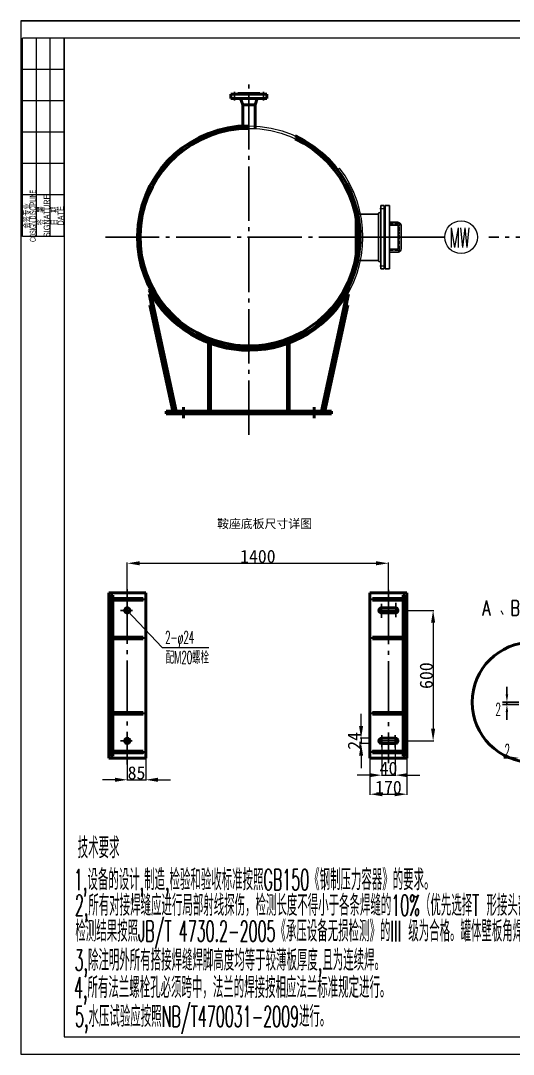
# Model space of a CAD drawing. Header units: millimetres. Extents: x 48629 to 55357, y 32268 to 37020.
# Drawn here: x 48629 to 50893, y 32268 to 37020 of the extents above; entities that cross this region are included whole.
import ezdxf
from ezdxf.enums import TextEntityAlignment as Align

# ---------------------------------------------------------------- set-up
doc = ezdxf.new("R2010")
doc.units = ezdxf.units.MM
for name, pattern in [('CENTER', [50.8, 31.75, -6.35, 6.35, -6.35]), ('XX-S', [0.5, 0.3, -0.2]), ('ZXX-L', [3.28, 2.5, -0.3, 0.18, -0.3]), ('ZXX-S', [1.27, 0.75, -0.2, 0.12, -0.2])]:
    doc.linetypes.add(name, pattern=pattern)
for name, color, linetype in [('01粗实线层', 7, 'Continuous'), ('09图框与明细表层', 4, 'Continuous'), ('11引出线层', 4, 'Continuous'), ('2细线层', 4, 'Continuous'), ('DIM', 4, 'Continuous'), ('中心线', 1, 'CENTER')]:
    doc.layers.add(name, color=color, linetype=linetype)
for name, color, linetype, lineweight in [('A 粗实线', 7, 'Continuous', 60), ('B 细实线', 4, 'Continuous', 30), ('D 短中心线', 1, 'ZXX-S', 30), ('E 长中心线', 1, 'ZXX-L', 30), ('F 短虚线', 6, 'XX-S', 40), ('粗实线', 7, 'Continuous', 30)]:
    doc.layers.add(name, color=color, linetype=linetype, lineweight=lineweight)
doc.styles.add('HZTXT', font='TXT.SHX', dxfattribs={"width": 0.75, "bigfont": 'HZTXT'})
doc.styles.add('ISO-25-WS', font='', dxfattribs={"height": 60})
doc.styles.get("Standard").update_dxf_attribs({"font": 'arial.ttf'})
doc.styles.add('残雪', font='romans.shx', dxfattribs={"width": 0.5, "bigfont": 'hztxt.shx'})
doc.styles.get('ISO-25-WS').set_extended_font_data('FangSong_GB2312')
doc.dimstyles.new('ISO-25_WS', dxfattribs={"dimscale": 0.707071, "dimtxt": 60, "dimasz": 80, "dimexe": 5, "dimexo": 2, "dimgap": 2, "dimtad": 1, "dimdec": 4, "dimdsep": 46, "dimtxsty": 'ISO-25-WS', "dimcen": 2.5, "dimadec": 0, "dimazin": 0, "dimtfac": 1, "dimtdec": 4, "dimtix": 1, "dimtmove": 0, "dimatfit": 0, "dimfxl": 1, "dimtolj": 1, "dimtzin": 0, "dimarcsym": 0})
doc.dimstyles.get("Standard").update_dxf_attribs({"dimtxt": 0.18, "dimasz": 0.18, "dimexe": 0.18, "dimexo": 0.0625, "dimgap": 0.09, "dimtad": 0, "dimtih": 1, "dimtoh": 1, "dimdec": 4, "dimzin": 0, "dimdsep": 46, "dimtxsty": 'Standard', "dimcen": 0.09, "dimadec": 0, "dimazin": 0, "dimtfac": 1, "dimtdec": 4, "dimtofl": 0, "dimtmove": 0, "dimatfit": 3, "dimfxl": 1, "dimtolj": 1, "dimtzin": 0, "dimarcsym": 0})

# ---------------------------------------------------------------- blocks, each defined once
blk = doc.blocks.new('A$C52DB683A')
at = {"layer": '09图框与明细表层', "color": 7}
for p, q in [((24, 114), (0, 114)), ((0, 0), (0, 114)), ((24, 0), (24, 114)), ((24, 0), (0, 0))]:
    blk.add_line(p, q, dxfattribs=at)
at = {"layer": '11引出线层'}
for p, q in [((8, 0), (8, 114)), ((16, 0), (16, 114)), ((24, 96), (0, 96)), ((24, 78), (0, 78)), ((24, 60), (0, 60)), ((24, 42), (0, 42)), ((24, 24), (0, 24))]:
    blk.add_line(p, q, dxfattribs=at)
at = {"layer": '09图框与明细表层', "color": 7}
for s, width, p in [('会签专业', 0.75, (2.25, 11.83)), ('COSIGN DISCIPLINE', 0.5, (6, 11.83)), ('SIGNATURE', 0.75, (14, 11.83)), ('签   署', 0.75, (10.5, 11.83)), ('日   期', 0.75, (18.25, 11.83)), ('DATE', 0.75, (22, 11.83))]:
    blk.add_text(s, height=3.5, rotation=90, dxfattribs=dict(at, width=width)).set_placement(p, align=Align.MIDDLE)
blk = doc.blocks.new('A$C79CC4E99')
at = {"color": 0}
blk.add_line((-28.5, 0), (28.5, 0), dxfattribs=at)
at = {"layer": 'A 粗实线'}
for p, q in [((-28.5, -108.9), (-28.5, 0)), ((28.5, -108.9), (28.5, 0)), ((-82.5, -157.9), (-82.5, -137.9)), ((82.5, -137.9), (-82.5, -137.9)), ((-38, -137.9), (-28.5, -108.9)), ((28.5, -108.9), (-28.5, -108.9)), ((38, -137.9), (28.5, -108.9)), ((82.5, -137.9), (82.5, -157.9)), ((82.5, -157.9), (-82.5, -157.9)), ((-51, -160.9), (-51, -157.9)), ((51, -160.9), (-51, -160.9)), ((51, -157.9), (51, -160.9))]:
    blk.add_line(p, q, dxfattribs=at)
at = {"layer": 'D 短中心线'}
for p, q in [((-66.8, -167.9), (-66.8, -127.9)), ((66.8, -167.9), (66.8, -127.9))]:
    blk.add_line(p, q, dxfattribs=at)
blk = doc.blocks.new('A$C462D3AD1')
at = {"color": 0}
blk.add_line((0, -213), (0, 213), dxfattribs=at)
at = {"layer": 'E 长中心线', "ltscale": 100}
blk.add_line((-187, 0), (355.6, 0), dxfattribs=at)
at = {"layer": '中心线'}
for p, q in [((220.8, 262.5), (276.7, 262.5)), ((221.5, -262.5), (278.5, -262.5))]:
    blk.add_line(p, q, dxfattribs=at)
at = {"layer": '粗实线'}
for p, q in [((232.1, 290), (262.1, 290)), ((232.1, 290), (232.1, -290)), ((262.1, 290), (262.1, -290)), ((0, 213), (211.1, 213)), ((211.1, 220.1), (232.1, 229.2)), ((211.1, 220.1), (211.1, -220.1)), ((262.1, 240.1), (264.1, 240.1)), ((264.1, 240.1), (264.1, -240.1)), ((0, -213), (211.1, -213)), ((211.1, -220.1), (232.1, -229.2)), ((262.1, -240.1), (264.1, -240.1)), ((232.1, -290), (262.1, -290))]:
    blk.add_line(p, q, dxfattribs=at)
blk = doc.blocks.new('A$C6D084AA9')
at = {"color": 0}
blk.add_line((0, -240), (0, 240), dxfattribs=at)
at = {"layer": '中心线'}
for p, q in [((145, 143), (55, 143)), ((162, -124), (162, 124)), ((145, -142), (55, -142))]:
    blk.add_line(p, q, dxfattribs=at)
for centre, start, end in [((143, 124), 0.2129, 84.061), ((143, -124), 275.939, 359.7871)]:
    blk.add_arc(centre, 18.6, start, end, dxfattribs=at)
at = {"layer": '粗实线'}
for p, q in [((8, -290), (8, 335)), ((55, 335), (8, 335)), ((55, -335), (55, 335)), ((8, 240), (0, 240)), ((4, 240), (4, -240)), ((146, 158), (55, 158)), ((146, 158), (55, 158)), ((143, 127), (55, 127)), ((146, -124), (146, 124)), ((177, -124), (177, 124)), ((143, -127), (55, -127)), ((146, -158), (55, -158)), ((8, -240), (0, -240)), ((8, -335), (8, -290)), ((55, -335), (8, -335))]:
    blk.add_line(p, q, dxfattribs=at)
for centre, radius, start, end in [((143, 124), 3.23, 0.3211, 83.8064), ((143, 124), 33.9, 0.2026, 84.0852), ((143, -124), 3.23, 276.1936, 359.6789), ((143, -124), 33.9, 275.9148, 359.7974)]:
    blk.add_arc(centre, radius, start, end, dxfattribs=at)
blk = doc.blocks.new('*D116')
at = {"layer": 'Defpoints', "color": 0, "transparency": 16777216}
for p in [(50318.9, 34525.3), (49118.9, 34388.8), (50318.9, 34388.8)]:
    blk.add_point(p, dxfattribs=at)
at = {"layer": 'DIM', "color": 0, "lineweight": -2, "transparency": 16777216}
for p, q in [((49118.9, 34390.2), (49118.9, 34528.9)), ((49175.4, 34525.3), (50262.3, 34525.3)), ((50318.9, 34390.2), (50318.9, 34528.9))]:
    blk.add_line(p, q, dxfattribs=at)
at = {"layer": 'DIM', "color": 0, "transparency": 16777216}
for points in [[(49175.4, 34534.7), (49175.4, 34515.9), (49118.9, 34525.3)], [(50262.3, 34534.7), (50262.3, 34515.9), (50318.9, 34525.3)]]:
    blk.add_solid(points, dxfattribs=at)
at = {"layer": 'DIM', "color": 0, "transparency": 16777216, "insert": (49718.9, 34556.7), "char_height": 60, "attachment_point": 5, "style": 'ISO-25-WS'}
blk.add_mtext('\\A1;1400', dxfattribs=at)
blk = doc.blocks.new('*D117')
at = {"layer": 'Defpoints', "color": 0, "transparency": 16777216}
for p in [(49118.9, 33600.2), (49203.9, 33628.8), (49203.9, 33530)]:
    blk.add_point(p, dxfattribs=at)
at = {"layer": 'DIM', "color": 0, "lineweight": -2, "transparency": 16777216}
for p, q in [((49118.9, 33598.8), (49118.9, 33526.4)), ((49203.9, 33627.4), (49203.9, 33526.4)), ((49062.3, 33530), (49005.7, 33530)), ((49118.9, 33530), (49203.9, 33530)), ((49260.4, 33530), (49317, 33530))]:
    blk.add_line(p, q, dxfattribs=at)
at = {"layer": 'DIM', "color": 0, "transparency": 16777216}
for points in [[(49062.3, 33539.4), (49062.3, 33520.5), (49118.9, 33530)], [(49260.4, 33539.4), (49260.4, 33520.5), (49203.9, 33530)]]:
    blk.add_solid(points, dxfattribs=at)
at = {"layer": 'DIM', "color": 0, "transparency": 16777216, "insert": (49161.4, 33561.4), "char_height": 60, "attachment_point": 5, "style": 'ISO-25-WS'}
blk.add_mtext('\\A1;85', dxfattribs=at)
blk = doc.blocks.new('*D118')
at = {"layer": 'Defpoints', "color": 0, "transparency": 16777216}
for p in [(50193.3, 33696.8), (50233.9, 33720.8), (50233.9, 33696.8)]:
    blk.add_point(p, dxfattribs=at)
at = {"layer": 'DIM', "color": 0, "lineweight": -2, "transparency": 16777216}
for p, q in [((50193.3, 33777.3), (50193.3, 33833.9)), ((50232.5, 33720.8), (50189.8, 33720.8)), ((50232.5, 33696.8), (50189.8, 33696.8)), ((50193.3, 33720.8), (50193.3, 33696.8)), ((50193.3, 33640.2), (50193.3, 33583.6))]:
    blk.add_line(p, q, dxfattribs=at)
at = {"layer": 'DIM', "color": 0, "transparency": 16777216}
for points in [[(50183.9, 33777.3), (50202.7, 33777.3), (50193.3, 33720.8)], [(50183.9, 33640.2), (50202.7, 33640.2), (50193.3, 33696.8)]]:
    blk.add_solid(points, dxfattribs=at)
at = {"layer": 'DIM', "color": 0, "transparency": 16777216, "insert": (50161.9, 33708.8), "char_height": 60, "attachment_point": 5, "rotation": 90, "style": 'ISO-25-WS'}
blk.add_mtext('\\A1;24', dxfattribs=at)
blk = doc.blocks.new('*D119')
at = {"layer": 'Defpoints', "color": 0, "transparency": 16777216}
for p in [(50403.9, 34308.8), (50403.9, 33708.8), (50524.2, 33708.8)]:
    blk.add_point(p, dxfattribs=at)
at = {"layer": 'DIM', "color": 0, "lineweight": -2, "transparency": 16777216}
for p, q in [((50405.3, 34308.8), (50527.7, 34308.8)), ((50524.2, 34252.2), (50524.2, 33765.3)), ((50405.3, 33708.8), (50527.7, 33708.8))]:
    blk.add_line(p, q, dxfattribs=at)
at = {"layer": 'DIM', "color": 0, "transparency": 16777216}
for points in [[(50514.7, 34252.2), (50533.6, 34252.2), (50524.2, 34308.8)], [(50514.7, 33765.3), (50533.6, 33765.3), (50524.2, 33708.8)]]:
    blk.add_solid(points, dxfattribs=at)
at = {"layer": 'DIM', "color": 0, "transparency": 16777216, "insert": (50492.8, 34008.8), "char_height": 60, "attachment_point": 5, "rotation": 90, "style": 'ISO-25-WS'}
blk.add_mtext('\\A1;600', dxfattribs=at)
blk = doc.blocks.new('*D120')
at = {"layer": 'Defpoints', "color": 0, "transparency": 16777216}
for p in [(50288.1, 33679.6), (50350.6, 33679.6), (50350.6, 33551.2)]:
    blk.add_point(p, dxfattribs=at)
at = {"layer": 'DIM', "color": 0, "lineweight": -2, "transparency": 16777216}
for p, q in [((50288.1, 33678.2), (50288.1, 33547.6)), ((50350.6, 33678.2), (50350.6, 33547.6)), ((50231.5, 33551.2), (50175, 33551.2)), ((50288.1, 33551.2), (50350.6, 33551.2)), ((50407.1, 33551.2), (50463.7, 33551.2))]:
    blk.add_line(p, q, dxfattribs=at)
at = {"layer": 'DIM', "color": 0, "transparency": 16777216}
for points in [[(50231.5, 33560.6), (50231.5, 33541.7), (50288.1, 33551.2)], [(50407.1, 33560.6), (50407.1, 33541.7), (50350.6, 33551.2)]]:
    blk.add_solid(points, dxfattribs=at)
at = {"layer": 'DIM', "color": 0, "transparency": 16777216, "insert": (50319.3, 33582.6), "char_height": 60, "attachment_point": 5, "style": 'ISO-25-WS'}
blk.add_mtext('\\A1;40', dxfattribs=at)
blk = doc.blocks.new('*D121')
at = {"layer": 'Defpoints', "color": 0, "transparency": 16777216}
for p in [(50233.9, 33628.8), (50403.9, 33628.8), (50403.9, 33463.5)]:
    blk.add_point(p, dxfattribs=at)
at = {"layer": 'DIM', "color": 0, "lineweight": -2, "transparency": 16777216}
for p, q in [((50233.9, 33627.4), (50233.9, 33460)), ((50403.9, 33627.4), (50403.9, 33460)), ((50290.4, 33463.5), (50347.3, 33463.5))]:
    blk.add_line(p, q, dxfattribs=at)
at = {"layer": 'DIM', "color": 0, "transparency": 16777216}
for points in [[(50290.4, 33473), (50290.4, 33454.1), (50233.9, 33463.5)], [(50347.3, 33473), (50347.3, 33454.1), (50403.9, 33463.5)]]:
    blk.add_solid(points, dxfattribs=at)
at = {"layer": 'DIM', "color": 0, "transparency": 16777216, "insert": (50318.9, 33495), "char_height": 60, "attachment_point": 5, "style": 'ISO-25-WS'}
blk.add_mtext('\\A1;170', dxfattribs=at)

msp = doc.modelspace()

# ---------------------------------------------------------------- hatches: boundary and pattern name
at = {"layer": 'A 粗实线'}
h = msp.add_hatch(dxfattribs=at)
h.set_pattern_fill('ANSI31', color=256, scale=50, style=0)
h.set_pattern_definition([(45, (44231.9693, 29013.636), (-4.4194174, 4.4194174), [])])
h.paths.add_polyline_path([(49051.8763, 34378.7792), (49043.8763, 34378.7792), (49043.8763, 34008.7792), (49051.8763, 34008.7792)])
h.paths.add_polyline_path([(49118.8763, 34363.7792), (49051.8763, 34363.7792), (49051.8763, 34355.7792), (49118.8763, 34355.7792)])
h.paths.add_polyline_path([(49191.8763, 34363.7792), (49118.8763, 34363.7792), (49118.8763, 34355.7792), (49191.8763, 34355.7792)])
h.paths.add_polyline_path([(49118.8763, 34185.7792), (49051.8763, 34185.7792), (49051.8763, 34177.7792), (49118.8763, 34177.7792)])
h.paths.add_polyline_path([(49191.8763, 34185.7792), (49118.8763, 34185.7792), (49118.8763, 34177.7792), (49191.8763, 34177.7792)])
h.paths.add_polyline_path([(49051.8763, 34008.7792), (49043.8763, 34008.7792), (49043.8763, 33638.7792), (49051.8763, 33638.7792)])
h.paths.add_polyline_path([(49118.8763, 33839.7792), (49051.8763, 33839.7792), (49051.8763, 33831.7792), (49118.8763, 33831.7792)])
h.paths.add_polyline_path([(49191.8763, 33839.7792), (49118.8763, 33839.7792), (49118.8763, 33831.7792), (49191.8763, 33831.7792)])
h.paths.add_polyline_path([(49118.8763, 33661.7792), (49051.8763, 33661.7792), (49051.8763, 33653.7792), (49118.8763, 33653.7792)])
h.paths.add_polyline_path([(49191.8763, 33661.7792), (49118.8763, 33661.7792), (49118.8763, 33653.7792), (49191.8763, 33653.7792)])
h.paths.add_polyline_path([(50318.8763, 34363.7792), (50245.8763, 34363.7792), (50245.8763, 34355.7792), (50318.8763, 34355.7792)])
h.paths.add_polyline_path([(50385.8763, 34363.7792), (50318.8763, 34363.7792), (50318.8763, 34355.7792), (50385.8763, 34355.7792)])
h.paths.add_polyline_path([(50393.8763, 34378.7792), (50385.8763, 34378.7792), (50385.8763, 34008.7792), (50393.8763, 34008.7792)])
h.paths.add_polyline_path([(50318.8763, 34185.7792), (50245.8763, 34185.7792), (50245.8763, 34177.7792), (50318.8763, 34177.7792)])
h.paths.add_polyline_path([(50385.8763, 34185.7792), (50318.8763, 34185.7792), (50318.8763, 34177.7792), (50385.8763, 34177.7792)])
h.paths.add_polyline_path([(50393.8763, 34008.7792), (50385.8763, 34008.7792), (50385.8763, 33638.7792), (50393.8763, 33638.7792)])
h.paths.add_polyline_path([(50385.8763, 33839.7792), (50318.8763, 33839.7792), (50318.8763, 33831.7792), (50385.8763, 33831.7792)])
h.paths.add_polyline_path([(50318.8763, 33839.7792), (50245.8763, 33839.7792), (50245.8763, 33831.7792), (50318.8763, 33831.7792)])
h.paths.add_polyline_path([(50318.8763, 33661.7792), (50245.8763, 33661.7792), (50245.8763, 33653.7792), (50318.8763, 33653.7792)])
h.paths.add_polyline_path([(50385.8763, 33661.7792), (50318.8763, 33661.7792), (50318.8763, 33653.7792), (50385.8763, 33653.7792)])

# ---------------------------------------------------------------- linework, layer by layer
at = {"color": 0}
for p, q in [((50084.72578, 36334.93926), (50094.26679, 36342.21724)), ((50084.72578, 35713.8848), (50094.26679, 35706.60681))]:
    msp.add_line(p, q, dxfattribs=at)
for centre, radius in [((49677.64245, 36024.41203), 512), ((49677.64245, 36024.41203), 500), ((50652.67761, 36024.41203), 75)]:
    msp.add_circle(centre, radius, dxfattribs=at)
msp.add_arc((49677.64245, 36024.41203), 524, 322.66324972, 37.33675028, dxfattribs=at)
at = {"layer": '09图框与明细表层'}
for p, q in [((48629.11524, 37019.79721), (55357.11524, 37019.79721)), ((48629.11524, 37019.79721), (48629.11524, 32267.79721)), ((55357.11524, 37019.79721), (48629.11524, 37019.79721)), ((48629.11524, 32267.79721), (55357.11524, 32267.79721))]:
    msp.add_line(p, q, dxfattribs=at)
at = {"layer": '09图框与明细表层', "color": 7}
for p, q in [((55277.11524, 36939.79721), (48829.11524, 36939.79721)), ((48829.11524, 36939.79721), (48829.11524, 32347.79721)), ((48829.11524, 32347.79721), (55277.11524, 32347.79721))]:
    msp.add_line(p, q, dxfattribs=at)
at = {"layer": 'A 粗实线'}
for p, q in [((49218.11191, 35781.50288), (49224.99171, 35785.13956)), ((50141.43263, 35788.65213), (50134.05772, 35792.40104)), ((49227.30924, 35764.41203), (49219.49065, 35762.718)), ((49336.12345, 35224.4121), (49219.49065, 35762.718)), ((49344.30907, 35224.4121), (49227.30924, 35764.41203)), ((50010.97582, 35224.4121), (50127.97566, 35764.41203)), ((50019.16145, 35224.4121), (50135.79424, 35762.718)), ((50127.97566, 35764.41203), (50135.79424, 35762.718)), ((49222.25972, 35712.15782), (49230.07831, 35713.85184)), ((49327.93782, 35224.4121), (49222.25972, 35712.15782)), ((50027.34707, 35224.4121), (50133.02517, 35712.15782)), ((50133.02517, 35712.15782), (50125.20659, 35713.85184)), ((49492.64245, 35224.4121), (49492.64245, 35538.43363)), ((49500.64245, 35224.4121), (49500.64245, 35535.46316)), ((49854.64245, 35224.4121), (49854.64245, 35535.46316)), ((49862.64245, 35224.4121), (49862.64245, 35538.43363)), ((49297.64245, 35224.4121), (50057.64245, 35224.4121)), ((49297.64245, 35224.4121), (49297.64245, 35212.4121)), ((50057.64245, 35212.4121), (49297.64245, 35212.4121)), ((49322.64245, 35224.4121), (49492.64245, 35224.4121)), ((49377.64245, 35243.22045), (49377.64245, 35192.51271)), ((49977.64245, 35243.22045), (49977.64245, 35192.51271)), ((50057.64245, 35224.4121), (50057.64245, 35212.4121)), ((49033.8763, 34008.7792), (49033.8763, 34388.7792)), ((49033.8763, 34388.7792), (49203.8763, 34388.7792)), ((49043.8763, 34008.7792), (49043.8763, 34378.7792)), ((49043.8763, 34378.7792), (49051.8763, 34378.7792)), ((49051.8763, 34008.7792), (49051.8763, 34378.7792)), ((49051.8763, 34363.7792), (49191.8763, 34363.7792)), ((49191.8763, 34355.7792), (49191.8763, 34363.7792)), ((49203.8763, 34008.7792), (49203.8763, 34388.7792)), ((50233.8763, 34008.7792), (50233.8763, 34388.7792)), ((50403.8763, 34388.7792), (50233.8763, 34388.7792)), ((50385.8763, 34363.7792), (50245.8763, 34363.7792)), ((50245.8763, 34355.7792), (50245.8763, 34363.7792)), ((50385.8763, 34008.7792), (50385.8763, 34378.7792)), ((50393.8763, 34378.7792), (50385.8763, 34378.7792)), ((50393.8763, 34008.7792), (50393.8763, 34378.7792)), ((50403.8763, 34008.7792), (50403.8763, 34388.7792)), ((49051.8763, 34355.7792), (49191.8763, 34355.7792)), ((50385.8763, 34355.7792), (50245.8763, 34355.7792)), ((50318.8763, 34320.7792), (50286.8763, 34320.7792)), ((50318.8763, 34320.7792), (50350.8763, 34320.7792)), ((49118.8763, 34308.7792), (49118.8763, 34308.7792)), ((50318.8763, 34296.7792), (50286.8763, 34296.7792)), ((50318.8763, 34308.7792), (50318.8763, 34308.7792)), ((50318.8763, 34308.7792), (50318.8763, 34308.7792)), ((50318.8763, 34308.7792), (50318.8763, 34308.7792)), ((50318.8763, 34296.7792), (50350.8763, 34296.7792)), ((49051.8763, 34185.7792), (49191.8763, 34185.7792)), ((49051.8763, 34177.7792), (49191.8763, 34177.7792)), ((49191.8763, 34177.7792), (49191.8763, 34185.7792)), ((50385.8763, 34185.7792), (50245.8763, 34185.7792)), ((50245.8763, 34177.7792), (50245.8763, 34185.7792)), ((50385.8763, 34177.7792), (50245.8763, 34177.7792)), ((49033.8763, 34008.7792), (49033.8763, 33628.7792)), ((49043.8763, 34008.7792), (49043.8763, 33638.7792)), ((49051.8763, 34008.7792), (49051.8763, 33638.7792)), ((49203.8763, 34008.7792), (49203.8763, 33628.7792)), ((50233.8763, 34008.7792), (50233.8763, 33628.7792)), ((50385.8763, 34008.7792), (50385.8763, 33638.7792)), ((50393.8763, 34008.7792), (50393.8763, 33638.7792)), ((50403.8763, 34008.7792), (50403.8763, 33628.7792)), ((49051.8763, 33839.7792), (49191.8763, 33839.7792)), ((49191.8763, 33839.7792), (49191.8763, 33831.7792)), ((50385.8763, 33839.7792), (50245.8763, 33839.7792)), ((50245.8763, 33839.7792), (50245.8763, 33831.7792)), ((49051.8763, 33831.7792), (49191.8763, 33831.7792)), ((50385.8763, 33831.7792), (50245.8763, 33831.7792)), ((49118.8763, 33708.7792), (49118.8763, 33708.7792)), ((49118.8763, 33708.7792), (49118.8763, 33708.7792)), ((50318.8763, 33720.7792), (50286.8763, 33720.7792)), ((50318.8763, 33696.7792), (50286.8763, 33696.7792)), ((50318.8763, 33720.7792), (50350.8763, 33720.7792)), ((50318.8763, 33708.7792), (50318.8763, 33708.7792)), ((50318.8763, 33708.7792), (50318.8763, 33708.7792)), ((50318.8763, 33696.7792), (50350.8763, 33696.7792)), ((49051.8763, 33661.7792), (49191.8763, 33661.7792)), ((49051.8763, 33653.7792), (49191.8763, 33653.7792)), ((49191.8763, 33661.7792), (49191.8763, 33653.7792)), ((50385.8763, 33661.7792), (50245.8763, 33661.7792)), ((50245.8763, 33661.7792), (50245.8763, 33653.7792)), ((50385.8763, 33653.7792), (50245.8763, 33653.7792)), ((49033.8763, 33628.7792), (49203.8763, 33628.7792)), ((49043.8763, 33638.7792), (49051.8763, 33638.7792)), ((50403.8763, 33628.7792), (50233.8763, 33628.7792)), ((50393.8763, 33638.7792), (50385.8763, 33638.7792))]:
    msp.add_line(p, q, dxfattribs=at)
for centre, radius in [((49118.8763, 34308.7792), 12), ((50980.28574, 33886.46632), 276.35625), ((49118.8763, 33708.7792), 12)]:
    msp.add_circle(centre, radius, dxfattribs=at)
for centre, radius, start, end in [((49677.64245, 36024.41203), 512, 90, 65.41670848), ((49677.64245, 36024.41203), 500, 90, 64.78602342), ((49677.91877, 36024.45564), 520.04653, 207.85107881, 333.03618261), ((50286.8763, 34308.7792), 12, 90, 270), ((50350.8763, 34308.7792), 12, 270, 90), ((50286.8763, 33708.7792), 12, 90, 270), ((50350.8763, 33708.7792), 12, 270, 90)]:
    msp.add_arc(centre, radius, start, end, dxfattribs=at)
at = {"layer": 'B 细实线'}
for p, q in [((50863.30767, 33922.1424), (50863.30767, 33957.1424)), ((50918.76729, 33887.1424), (50843.30767, 33887.1424)), ((50863.30767, 33887.1424), (50863.30767, 33875.92267)), ((50918.76729, 33875.92267), (50843.30767, 33875.92267)), ((50863.30767, 33840.92267), (50863.30767, 33805.92267)), ((50883.76729, 33630.29576), (50848.76729, 33630.29576))]:
    msp.add_line(p, q, dxfattribs=at)
at = {"layer": 'B 细实线', "linetype": 'ByBlock'}
for points in [[(50857.47434, 33922.1424), (50869.14101, 33922.1424), (50863.30767, 33887.1424)], [(50857.47434, 33840.92267), (50869.14101, 33840.92267), (50863.30767, 33875.92267)], [(50883.76729, 33636.1291), (50883.76729, 33624.46243), (50918.76729, 33630.29576)]]:
    msp.add_solid(points, dxfattribs=at)
at = {"layer": 'E 长中心线', "ltscale": 100}
for p, q in [((49677.64245, 35116.13839), (49677.64245, 36735.60981)), ((50577.67761, 36024.41203), (49019.58242, 36024.41203)), ((53777.98033, 36024.41203), (50779.82464, 36024.41203)), ((49118.8763, 34405.6586), (49118.8763, 33600.17613)), ((50318.8763, 34402.87085), (50318.8763, 33606.96664)), ((50286.8763, 34338.84685), (50286.8763, 34274.59603)), ((50352.19315, 34342.73732), (50352.19315, 34276.80406)), ((49142.74115, 34308.7792), (49087.51637, 34308.7792)), ((50318.8763, 34308.7792), (50269.73361, 34308.7792)), ((50318.8763, 34308.7792), (50368.01898, 34308.7792)), ((49142.03622, 33708.7792), (49087.51637, 33708.7792)), ((50318.8763, 33708.7792), (50269.73361, 33708.7792)), ((50288.09111, 33734.37743), (50288.09111, 33679.62541)), ((50318.8763, 33708.7792), (50368.01898, 33708.7792)), ((50350.58062, 33735.33799), (50350.58062, 33678.66484))]:
    msp.add_line(p, q, dxfattribs=at)

# ---------------------------------------------------------------- block references
at = {"color": 0, "xscale": -1, "rotation": 180}
msp.add_blockref('A$C79CC4E99', (49677.64392, 36524.41203), dxfattribs=at)
at = {"color": 0}
for name, p, xscale, yscale, zscale in [('A$C462D3AD1', (50168.27474, 36024.41203), 0.5, 0.5, 0.5), ('A$C6D084AA9', (50300.34777, 36024.41203), 0.4328358208955224, 0.4328358208955224, 0.4328358208955224)]:
    msp.add_blockref(name, p, dxfattribs=dict(at, xscale=xscale, yscale=yscale, zscale=zscale))
at = {"layer": '01粗实线层', "xscale": 8, "yscale": 8, "zscale": 8}
msp.add_blockref('A$C52DB683A', (48637.11525, 36027.79723), dxfattribs=at)

# ---------------------------------------------------------------- texts
at = {"layer": '2细线层', "ltscale": 80, "style": '残雪', "width": 0.5}
for s, height, p in [('MW', 90, (50600.07946, 35977.15974)), ('技术要求 ', 96, (48891.12857, 33169.13963)), ('1,设备的设计,制造,检验和验收标准按照GB150《钢制压力容器》的要求。', 96, (48874.03902, 33022.28474)), ('2,所有对接焊缝应进行局部射线探伤，检测长度不得小于各条焊缝的10%%%（优先选择T 形接头部位）。', 96, (48878.42957, 32904.67158)), ('检测结果按照JB/T 4730.2-2005《承压设备无损检测》的III 级为合格。罐体壁板角焊缝应进行磁粉检测。', 96, (48880.34989, 32786.0758)), ('3,除注明外所有搭接焊缝焊脚高度均等于较薄板厚度,且为连续焊。', 96, (48876.76349, 32652.41293)), ('4,所有法兰螺栓孔必须跨中，法兰的焊接按相应法兰标准规定进行。', 96, (48874.32328, 32526.73366)), ('5,水压试验应按照NB/T470031-2009进行。', 96, (48878.99644, 32393.85376))]:
    msp.add_text(s, height=height, dxfattribs=at).set_placement(p)
at = {"layer": 'A 粗实线', "insert": (49531.45946, 34726.6716), "char_height": 40, "width": 679.669847, "attachment_point": 1}
msp.add_mtext('鞍座底板尺寸详图', dxfattribs=at)
at = {"layer": 'DIM', "color": 4, "style": '残雪', "width": 0.5}
for p in [(50823.30767, 33853.86921), (50864.96063, 33664.16147)]:
    msp.add_text('2', height=57.6, dxfattribs=at).set_placement(p, align=Align.MIDDLE_CENTER)
at = {"layer": 'DIM', "color": 4, "attachment_point": 1, "style": '残雪'}
for s, insert, char_height, width in [('2-φ24', (49293.15246, 34213.39759), 57.600002, 264.0286838), ('配{\\fArial|b0|i0|c0|p32;M}20螺栓', (49295.19919, 34121.37266), 57.6000023, 238.4561404)]:
    msp.add_mtext(s, dxfattribs=dict(at, insert=insert, char_height=char_height, width=width))
at = {"layer": 'F 短虚线', "style": 'HZTXT', "width": 0.7}
msp.add_text('A 、B类焊接接头', height=68.999827, dxfattribs=at).set_placement((50957.94713, 34322.5363), align=Align.MIDDLE)

# ---------------------------------------------------------------- dimensions: what is measured, and where the dimension line sits
at = {"layer": 'DIM', "color": 4}
for base, p1, p2, text, picture, middle in [((50318.8763, 34525.32219), (49118.8763, 34388.7792), (50318.8763, 34388.7792), '1400', '*D116', (49718.8763, 34556.73633)), ((50350.58062, 33551.17239), (50288.09111, 33679.62541), (50350.58062, 33679.62541), '40', '*D120', (50319.33587, 33582.58653))]:
    dim = msp.add_linear_dim(base=base, p1=p1, p2=p2, text=text, dimstyle='ISO-25_WS', dxfattribs=at)
    dim.commit()
    dim.dimension.update_dxf_attribs({"geometry": picture, "text_midpoint": middle})
for base, p1, p2, picture, middle in [((50524.17025, 33708.7792), (50403.8763, 34308.7792), (50403.8763, 33708.7792), '*D119', (50492.7561, 34008.7792)), ((50193.30438, 33696.7792), (50233.8763, 33720.7792), (50233.8763, 33696.7792), '*D118', (50161.89024, 33708.7792))]:
    dim = msp.add_linear_dim(base=base, p1=p1, p2=p2, angle=90, dimstyle='ISO-25_WS', dxfattribs=at)
    dim.commit()
    dim.dimension.update_dxf_attribs({"geometry": picture, "text_midpoint": middle})
for base, p1, p2, picture, middle in [((49203.8763, 33529.95666), (49118.8763, 33600.17613), (49203.8763, 33628.7792), '*D117', (49161.3763, 33561.37081)), ((50403.8763, 33463.54163), (50233.8763, 33628.7792), (50403.8763, 33628.7792), '*D121', (50318.8763, 33494.95577))]:
    dim = msp.add_linear_dim(base=base, p1=p1, p2=p2, dimstyle='ISO-25_WS', dxfattribs=at)
    dim.commit()
    dim.dimension.update_dxf_attribs({"geometry": picture, "text_midpoint": middle})

# ---------------------------------------------------------------- leaders
msp.add_leader([(49118.8763, 34308.7792), (49278.82532, 34137.73265), (49493.73241, 34137.73265)], dimstyle='Standard', override={"dimgap": 0.09, "dimtad": 0}, dxfattribs=at)

doc.saveas('drawing.dxf')
